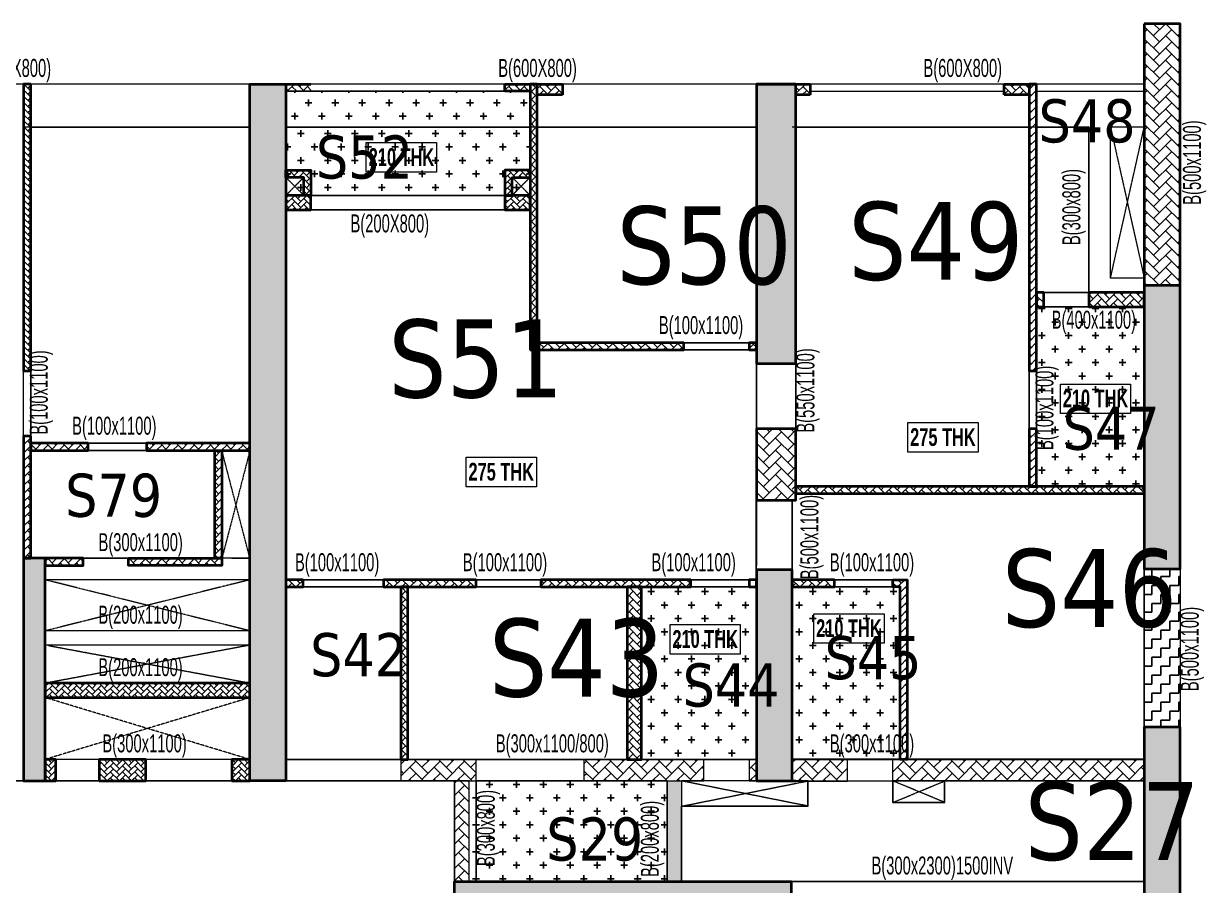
# Model space of a CAD drawing. Header units: millimetres. Extents: x -14 to 66963, y 130 to 26452.
# Drawn here: x 39096 to 55560, y 14021 to 26013 of the extents above; entities that cross this region are included whole.
import ezdxf

# ---------------------------------------------------------------- set-up
doc = ezdxf.new("R2010")
doc.units = ezdxf.units.MM
doc.linetypes.add('HIDDEN', pattern=[0.375, 0.25, -0.125])
for name, color, linetype, lineweight in [('A-FLOR-IDEN', 11, 'Continuous', 9), ('A-HIDD-ABVE', 8, 'HIDDEN', 20), ('S-BEAM', 7, 'Continuous', 18), ('S-BEAM-IDEN', 2, 'Continuous', 9), ('S-COL HATCH', 9, 'Continuous', 0), ('S-COLS', 5, 'Continuous', 35), ('S-WALL', 4, 'Continuous', 18)]:
    doc.layers.add(name, color=color, linetype=linetype, lineweight=lineweight)
doc.layers.add('changes', color=7, linetype='Continuous')
doc.layers.add('SUNK SLAB', color=8, linetype='Continuous')
doc.styles.add('Dim.s & Anno.(Misc.)', font='ARIALN.TTF')
doc.styles.add('Swis721 LtCn BT', font='swisscl.ttf', dxfattribs={"width": 0.9, "height": 233.355162})
doc.styles.add('Swis721 LtCn BT_B', font='', dxfattribs={"width": 0.9, "height": 246.918336})
doc.styles.get('Swis721 LtCn BT_B').set_extended_font_data('Swis721 LtCn BT', bold=True)
pattern_1 = [(45, (-31090211.604, 20641732.886), (0, 84.85281374), [180, -60]), (135, (-31090169.18, 20641775.31), (7e-15, 84.85281374), [180, -60])]
pattern_2 = [(45, (-31795021.83, 20722934.52), (0, 113.13708499), [240, -80]), (135, (-31794965.26, 20722991.09), (9e-15, 113.13708499), [240, -80])]
pattern_3 = [(45, (-31354688.235, 21105015.145), (0, 84.85281374), [180, -60]), (135, (-31354645.81, 21105057.57), (7e-15, 84.85281374), [180, -60])]
pattern_4 = [(45, (-31802317.5, 20729084.55), (0, 169.7056275), [360, -120]), (135, (-31802232.65, 20729169.4), (1e-14, 169.7056275), [360, -120])]
pattern_5 = [(45, (-15037.47, -17858.63), (0, 107.76307), [228.6, -76.2]), (135, (-14983.584, -17804.75), (7e-15, 107.76307), [228.6, -76.2])]
pattern_6 = [(0, (-31352091.21, 21118984.18), (187.5, 187.5), [93.75, -281.25]), (90, (-31352044.34, 21118937.3), (-187.5, 187.5), [93.75, -281.25])]

# ---------------------------------------------------------------- blocks, each defined once
blk = doc.blocks.new('A$Ca6b6972b')
at = {"layer": 'S-COL HATCH'}
h = blk.add_hatch(dxfattribs=at)
h.set_pattern_fill('AR-HBONE', color=256, scale=15)
h.set_pattern_definition(pattern_1)
edge = h.paths.add_edge_path()
edge.add_line((10779, 22426), (11129, 22426))
edge.add_line((11129, 22426), (11129, 22076))
edge.add_line((11129, 22076), (11029, 22076))
edge.add_line((11029, 22076), (11029, 22326))
edge.add_line((11029, 22326), (10779, 22326))
edge.add_line((10779, 22326), (10779, 22426))
h = blk.add_hatch(dxfattribs=at)
h.set_pattern_fill('AR-HBONE', color=256, scale=15)
h.set_pattern_definition(pattern_1)
edge = h.paths.add_edge_path()
edge.add_line((14179, 22426), (13829, 22426))
edge.add_line((13829, 22426), (13829, 22076))
edge.add_line((13829, 22076), (13929, 22076))
edge.add_line((13929, 22076), (13929, 22326))
edge.add_line((13929, 22326), (14179, 22326))
edge.add_line((14179, 22326), (14179, 22426))
h = blk.add_hatch(dxfattribs=at)
h.set_pattern_fill('AR-HBONE', color=256, scale=15)
h.set_pattern_definition([(45, (-31346340.994, 20824102.645), (0, 84.85281374), [180, -60]), (135, (-31346298.57, 20824145.07), (7e-15, 84.85281374), [180, -60])])
h.paths.add_polyline_path([(10779, 22076), (10779, 21876), (11129, 21876), (11129, 22076)])
h = blk.add_hatch(dxfattribs=at)
h.set_pattern_fill('AR-HBONE', color=256, scale=15)
h.set_pattern_definition([(45, (-31343291.04, 20824102.645), (0, 84.85281374), [180, -60]), (135, (-31343248.616, 20824145.07), (7e-15, 84.85281374), [180, -60])])
h.paths.add_polyline_path([(13829, 22076), (13829, 21876), (14179, 21876), (14179, 22076)])
at = {"layer": 'S-COLS'}
for points in [[(10779, 22426), (11129, 22426), (11129, 22076), (11029, 22076), (11029, 22326), (10779, 22326), (10779, 22426)], [(14179, 22426), (13829, 22426), (13829, 22076), (13929, 22076), (13929, 22326), (14179, 22326), (14179, 22426)]]:
    blk.add_lwpolyline(points, dxfattribs=at)
at = {"layer": 'S-COLS', "elevation": 0}
for points in [[(10779, 22076), (11129, 22076), (11129, 21876), (10779, 21876)], [(13829, 22076), (14179, 22076), (14179, 21876), (13829, 21876)]]:
    blk.add_lwpolyline(points, close=True, dxfattribs=at)
blk = doc.blocks.new('A$C9134d95b')
at = {"layer": 'S-COL HATCH'}
h = blk.add_hatch(dxfattribs=at)
h.set_pattern_fill('AR-HBONE', color=256, scale=15)
h.set_pattern_definition(pattern_3)
h.paths.add_polyline_path([(36500, 10050), (36600, 10050), (36600, 6060), (36500, 6060)])
h = blk.add_hatch(dxfattribs=at)
h.set_pattern_fill('AR-HBONE', color=256, scale=20)
h.set_pattern_definition(pattern_2)
h.paths.add_polyline_path([(43550, 10050), (43650, 10050), (43650, 6350), (43550, 6350)])
h = blk.add_hatch(dxfattribs=at)
h.set_pattern_fill('AR-HBONE', color=256, scale=20)
h.set_pattern_definition(pattern_2)
h.paths.add_polyline_path([(50500, 10050), (50600, 10050), (50600, 6060), (50500, 6060)])
h = blk.add_hatch(dxfattribs=at)
h.set_pattern_fill('AR-HBONE', color=256, scale=20)
h.set_pattern_definition(pattern_2)
h.paths.add_polyline_path([(50700, 7150), (50700, 6950), (50600, 6950), (50600, 7150)])
h = blk.add_hatch(dxfattribs=at)
h.set_pattern_fill('AR-HBONE', color=256, scale=20)
h.set_pattern_definition([(45, (-31796421.86, 20722934.54), (0, 113.13708499), [240, -80]), (135, (-31796365.29, 20722991.11), (9e-15, 113.13708499), [240, -80])])
h.paths.add_polyline_path([(52100, 6950), (52100, 7150), (51330, 7150), (51330, 6950)])
h = blk.add_hatch(dxfattribs=at)
h.set_pattern_fill('AR-HBONE', color=256, scale=20)
h.set_pattern_definition(pattern_2)
h.paths.add_polyline_path([(43650, 6450), (45690, 6450), (45690, 6350), (43650, 6350)])
h = blk.add_hatch(dxfattribs=at)
h.set_pattern_fill('AR-HBONE', color=256, scale=15)
h.set_pattern_definition(pattern_3)
h.paths.add_polyline_path([(46600, 6450), (46700, 6450), (46700, 6350), (46600, 6350)])
h = blk.add_hatch(dxfattribs=at)
h.set_pattern_fill('AR-HBONE', color=256, scale=20)
h.set_pattern_definition(pattern_2)
h.paths.add_polyline_path([(36500, 5150), (36600, 5150), (36600, 3450), (36500, 3450)])
h = blk.add_hatch(dxfattribs=at)
h.set_pattern_fill('AR-HBONE', color=256, scale=20)
h.set_pattern_definition(pattern_2)
h.paths.add_polyline_path([(50500, 5250), (50600, 5250), (50600, 4450), (50500, 4450)])
h = blk.add_hatch(dxfattribs=at)
h.set_pattern_fill('AR-HBONE', color=256, scale=20)
h.set_pattern_definition(pattern_2)
h.paths.add_polyline_path([(36600, 5050), (37400, 5050), (37400, 4950), (36600, 4950)])
h = blk.add_hatch(dxfattribs=at)
h.set_pattern_fill('AR-HBONE', color=256, scale=20)
h.set_pattern_definition(pattern_2)
h.paths.add_polyline_path([(39650, 5050), (39650, 4950), (38210, 4950), (38210, 5050)])
h = blk.add_hatch(dxfattribs=at)
h.set_pattern_fill('AR-HBONE', color=256, scale=20)
h.set_pattern_definition(pattern_2)
h.paths.add_polyline_path([(39260, 3450), (39160, 3450), (39160, 4950), (39260, 4950)])
h = blk.add_hatch(dxfattribs=at)
h.set_pattern_fill('AR-HBONE', color=256, scale=20)
h.set_pattern_definition(pattern_2)
h.paths.add_polyline_path([(47200, 4450), (52100, 4450), (52100, 4350), (47200, 4350)])
h = blk.add_hatch(dxfattribs=at)
h.set_pattern_fill('AR-HBONE', color=256, scale=20)
h.set_pattern_definition(pattern_2)
h.paths.add_polyline_path([(36800, 3450), (37330, 3450), (37330, 3350), (36800, 3350)])
h = blk.add_hatch(dxfattribs=at)
h.set_pattern_fill('AR-HBONE', color=256, scale=20)
h.set_pattern_definition(pattern_2)
h.paths.add_polyline_path([(39260, 3450), (39260, 3350), (37960, 3350), (37960, 3450)])
h = blk.add_hatch(dxfattribs=at)
h.set_pattern_fill('AR-HBONE', color=256, scale=20)
h.set_pattern_definition(pattern_2)
h.paths.add_polyline_path([(40150, 3150), (40390, 3150), (40390, 3050), (40150, 3050)])
h = blk.add_hatch(dxfattribs=at)
h.set_pattern_fill('AR-HBONE', color=256, scale=20)
h.set_pattern_definition(pattern_2)
h.paths.add_polyline_path([(41510, 3150), (42800, 3150), (42800, 3050), (41510, 3050)])
h = blk.add_hatch(dxfattribs=at)
h.set_pattern_fill('AR-HBONE', color=256, scale=20)
h.set_pattern_definition(pattern_2)
h.paths.add_polyline_path([(43700, 3050), (43700, 3150), (45790, 3150), (45790, 3050)])
h = blk.add_hatch(dxfattribs=at)
h.set_pattern_fill('AR-HBONE', color=256, scale=20)
h.set_pattern_definition(pattern_2)
h.paths.add_polyline_path([(47200, 3150), (47790, 3150), (47790, 3050), (47200, 3050)])
h = blk.add_hatch(dxfattribs=at)
h.set_pattern_fill('AR-HBONE', color=256, scale=20)
h.set_pattern_definition(pattern_2)
h.paths.add_polyline_path([(48700, 3050), (48600, 3050), (48600, 3150), (48800, 3150), (48800, 651), (48700, 651)])
h = blk.add_hatch(dxfattribs=at)
h.set_pattern_fill('AR-HBONE', color=256, scale=20)
h.set_pattern_definition(pattern_2)
h.paths.add_polyline_path([(41750, 3050), (41850, 3050), (41850, 650), (41750, 650)])
h = blk.add_hatch(dxfattribs=at)
h.set_pattern_fill('AR-HBONE', color=256, scale=20)
h.set_pattern_definition(pattern_2)
h.paths.add_polyline_path([(45100, 3050), (44900, 3050), (44900, 650), (45100, 650)])
at = {"layer": 'S-COLS', "elevation": 0}
for points in [[(36600, 10050), (36500, 10050), (36500, 6060), (36600, 6060)], [(43550, 6350), (43650, 6350), (43650, 10050), (43550, 10050)], [(50600, 10050), (50500, 10050), (50500, 6060), (50600, 6060)], [(52100, 7150), (51330, 7150), (51330, 6950), (52100, 6950)], [(45690, 6450), (43650, 6450), (43650, 6350), (45690, 6350)], [(46700, 6450), (46600, 6450), (46600, 6350), (46700, 6350)], [(36600, 5150), (36500, 5150), (36500, 3450), (36600, 3450)], [(50600, 5250), (50500, 5250), (50500, 4450), (50600, 4450)], [(37400, 5050), (36600, 5050), (36600, 4950), (37400, 4950)], [(39650, 5050), (38210, 5050), (38210, 4950), (39650, 4950)], [(52100, 4450), (47250, 4450), (47250, 4350), (52100, 4350)], [(36800, 3350), (37330, 3350), (37330, 3450), (36800, 3450)], [(40390, 3150), (40150, 3150), (40150, 3050), (40390, 3050)], [(42800, 3150), (41510, 3150), (41510, 3050), (42800, 3050)], [(45790, 3150), (43700, 3150), (43700, 3050), (45790, 3050)], [(47790, 3150), (47200, 3150), (47200, 3050), (47790, 3050)], [(41850, 3050), (41750, 3050), (41750, 650), (41850, 650)], [(45100, 3050), (44900, 3050), (44900, 650), (45100, 650)]]:
    blk.add_lwpolyline(points, close=True, dxfattribs=at)
at = {"layer": 'S-COLS'}
blk.add_lwpolyline([(50700, 7150), (50600, 7150), (50600, 6950), (50700, 6950)], close=True, dxfattribs=at)
at = {"layer": 'S-COLS', "color": 5, "elevation": 0}
for points in [[(39260, 3450), (39160, 3450), (39160, 4950), (39260, 4950)], [(37960, 3450), (39260, 3450), (39260, 3350), (37960, 3350)]]:
    blk.add_lwpolyline(points, close=True, dxfattribs=at)
at = {"layer": 'S-COLS', "elevation": 0}
blk.add_lwpolyline([(48600, 3150), (48800, 3150), (48800, 651), (48700, 651), (48700, 3050), (48600, 3050), (48600, 3150)], dxfattribs=at)
at = {"layer": 'changes', "xscale": -1}
blk.add_blockref('A$Ca6b6972b', (54329, -13576, 0), dxfattribs=at)
blk = doc.blocks.new('A$Cbe320e20')
at = {"layer": 'S-COL HATCH'}
h = blk.add_hatch(dxfattribs=at)
h.set_pattern_fill('AR-HBONE', color=256, scale=30)
h.set_pattern_definition(pattern_4)
h.paths.add_polyline_path([(45304, 17040), (44804, 17040), (44804, 13401), (45304, 13401)])
at = {"layer": 'S-COL HATCH', "transparency": 33554687}
h = blk.add_hatch(color=256, dxfattribs=at)
h.dxf.hatch_style = 1
h.paths.add_polyline_path([(32854, 16200), (32354, 16200), (32354, 6500), (32854, 6500)])
h = blk.add_hatch(color=256, dxfattribs=at)
h.dxf.hatch_style = 1
h.paths.add_polyline_path([(39404, 12310), (39954, 12310), (39954, 16200), (39404, 16200)])
h = blk.add_hatch(color=256, dxfattribs=at)
h.dxf.hatch_style = 1
h.paths.add_polyline_path([(44804, 13401), (45304, 13401), (45304, 9451), (44804, 9451)])
at = {"layer": 'S-COL HATCH'}
h = blk.add_hatch(dxfattribs=at)
h.set_pattern_fill('AR-HBONE', color=256, scale=30)
h.set_pattern_definition(pattern_4)
h.paths.add_polyline_path([(39404, 10410), (39954, 10410), (39954, 11400), (39404, 11400)])
at = {"layer": 'S-COL HATCH', "transparency": 33554687}
h = blk.add_hatch(color=256, dxfattribs=at)
h.dxf.hatch_style = 1
h.paths.add_polyline_path([(29204, 9600), (29204, 6500), (29504, 6500), (29504, 9600)])
h = blk.add_hatch(color=256, dxfattribs=at)
h.dxf.hatch_style = 1
h.paths.add_polyline_path([(39404, 9200), (39404, 9200), (39404, 9300), (39404, 9440), (39904, 9440), (39904, 6500), (39404, 6500)])
at = {"layer": 'S-COL HATCH'}
h = blk.add_hatch(dxfattribs=at)
h.set_pattern_fill('AR-HBONE', color=256, scale=15)
h.set_pattern_definition([(45, (-31365336.03, 20949949.553), (0, 84.85281374), [180, -60]), (135, (-31365293.6, 20949991.98), (7e-15, 84.85281374), [180, -60])])
h.paths.add_polyline_path([(29504, 7860), (29504, 7660), (32354, 7660), (32354, 7860)])
at = {"layer": 'S-COL HATCH', "transparency": 33554687}
h = blk.add_hatch(color=256, dxfattribs=at)
h.dxf.hatch_style = 1
h.paths.add_polyline_path([(45304, 7251), (44804, 7251), (44804, 4800), (45304, 4800)])
at = {"layer": 'S-COL HATCH'}
h = blk.add_hatch(dxfattribs=at)
h.set_pattern_fill('AR-HBONE', color=256, scale=15)
h.set_pattern_definition([(45, (-31364586.025, 20948789.55), (0, 84.85281374), [180, -60]), (135, (-31364543.6, 20948831.98), (7e-15, 84.85281374), [180, -60])])
h.paths.add_polyline_path([(29654, 6500), (29654, 6800), (29504, 6800), (29504, 6500)])
h = blk.add_hatch(dxfattribs=at)
h.set_pattern_fill('AR-HBONE', color=256, scale=15)
h.set_pattern_definition([(45, (-31365336.03, 20948789.553), (0, 84.85281374), [180, -60]), (135, (-31365293.6, 20948831.98), (7e-15, 84.85281374), [180, -60])])
h.paths.add_polyline_path([(30904, 6500), (30904, 6800), (30254, 6800), (30254, 6500)])
h = blk.add_hatch(dxfattribs=at)
h.set_pattern_fill('AR-HBONE', color=256, scale=15)
h.set_pattern_definition([(45, (-31367286.02, 20948789.55), (0, 84.85281374), [180, -60]), (135, (-31367243.596, 20948831.98), (7e-15, 84.85281374), [180, -60])])
h.paths.add_polyline_path([(32354, 6500), (32354, 6800), (32104, 6800), (32104, 6500)])
h = blk.add_hatch(dxfattribs=at)
h.set_pattern_fill('AR-HBONE', color=256, scale=30)
h.set_pattern_definition(pattern_4)
h.paths.add_polyline_path([(34454, 6800), (34454, 6500), (35504, 6500), (35504, 6800)])
h = blk.add_hatch(dxfattribs=at)
h.set_pattern_fill('AR-HBONE', color=256, scale=30)
h.set_pattern_definition(pattern_4)
h.paths.add_polyline_path([(37004, 6800), (38674, 6800), (38674, 6500), (37004, 6500)])
h = blk.add_hatch(dxfattribs=at)
h.set_pattern_fill('AR-HBONE', color=256, scale=30)
h.set_pattern_definition(pattern_4)
h.paths.add_polyline_path([(39304, 6800), (39404, 6800), (39404, 6500), (39304, 6500)])
h = blk.add_hatch(dxfattribs=at)
h.set_pattern_fill('AR-HBONE', color=256, scale=30)
h.set_pattern_definition(pattern_4)
h.paths.add_polyline_path([(39904, 6799), (40675, 6799), (40675, 6499), (40124, 6499), (40124, 6500), (39904, 6500)])
h = blk.add_hatch(dxfattribs=at)
h.set_pattern_fill('AR-HBONE', color=256, scale=30)
h.set_pattern_definition(pattern_4)
h.paths.add_polyline_path([(41295, 6799), (44803, 6799), (44803, 6501), (41295, 6501)])
h = blk.add_hatch(dxfattribs=at)
h.set_pattern_fill('AR-HBONE', color=256, scale=30)
h.set_pattern_definition(pattern_4)
h.paths.add_polyline_path([(35204, 6500), (35404, 6500), (35404, 5100), (35204, 5100)])
at = {"layer": 'S-COL HATCH', "transparency": 33554687}
h = blk.add_hatch(color=256, dxfattribs=at)
h.dxf.hatch_style = 1
h.paths.add_polyline_path([(35204, 5100), (35404, 5100), (39594, 5100), (39594, 4800), (35204, 4800)])
h.paths.add_polyline_path([(39594, 5100), (39894, 5100), (39894, 4800), (39594, 4800)])
at = {"layer": 'S-WALL'}
h = blk.add_hatch(dxfattribs=at)
h.set_pattern_fill('FP_1', color=1, style=0, pattern_type=2)
h.set_pattern_definition(pattern_5)
h.paths.add_polyline_path([(32854, 16100), (32854, 16200), (33204, 16200), (33204, 16100)])
h = blk.add_hatch(dxfattribs=at)
h.set_pattern_fill('FP_1', color=1, style=0, pattern_type=2)
h.set_pattern_definition(pattern_5)
h.paths.add_polyline_path([(32854, 16100), (32854, 16200), (33204, 16200), (33204, 16100)])
h = blk.add_hatch(dxfattribs=at)
h.set_pattern_fill('FP_1', color=1, style=0, pattern_type=2)
h.set_pattern_definition(pattern_5)
h.paths.add_polyline_path([(35904, 16100), (35904, 16200), (36254, 16200), (36254, 16100)])
h = blk.add_hatch(dxfattribs=at)
h.set_pattern_fill('FP_1', color=1, style=0, pattern_type=2)
h.set_pattern_definition(pattern_5)
h.paths.add_polyline_path([(35904, 16100), (35904, 16200), (36254, 16200), (36254, 16100)])
h = blk.add_hatch(dxfattribs=at)
h.set_pattern_fill('FP_1', color=1, style=0, pattern_type=2)
h.set_pattern_definition(pattern_5)
h.paths.add_polyline_path([(36354, 16050), (36354, 16200), (36704, 16200), (36704, 16050)])
h = blk.add_hatch(dxfattribs=at)
h.set_pattern_fill('FP_1', color=1, style=0, pattern_type=2)
h.set_pattern_definition(pattern_5)
h.paths.add_polyline_path([(36354, 16050), (36354, 16200), (36704, 16200), (36704, 16050)])
h = blk.add_hatch(dxfattribs=at)
h.set_pattern_fill('FP_1', color=1, style=0, pattern_type=2)
h.set_pattern_definition(pattern_5)
h.paths.add_polyline_path([(39954, 16050), (39954, 16200), (40154, 16200), (40154, 16050)])
h = blk.add_hatch(dxfattribs=at)
h.set_pattern_fill('FP_1', color=1, style=0, pattern_type=2)
h.set_pattern_definition(pattern_5)
h.paths.add_polyline_path([(39954, 16050), (39954, 16200), (40154, 16200), (40154, 16050)])
h = blk.add_hatch(dxfattribs=at)
h.set_pattern_fill('FP_1', color=1, style=0, pattern_type=2)
h.set_pattern_definition(pattern_5)
h.paths.add_polyline_path([(43204, 16050), (42854, 16050), (42854, 16200), (43204, 16200)])
h = blk.add_hatch(dxfattribs=at)
h.set_pattern_fill('FP_1', color=1, style=0, pattern_type=2)
h.set_pattern_definition(pattern_5)
h.paths.add_polyline_path([(43204, 16050), (42854, 16050), (42854, 16200), (43204, 16200)])
at = {"layer": 'S-BEAM', "color": 5, "elevation": 0}
for points in [[(35504, 6800), (34454, 6800), (34454, 6500), (35504, 6500)], [(40675, 6800), (39904, 6800), (39904, 6499), (40675, 6499)], [(35404, 6500), (35204, 6500), (35204, 5100), (35404, 5100)]]:
    blk.add_lwpolyline(points, close=True, dxfattribs=at)
at = {"layer": 'S-BEAM', "color": 5}
for points in [[(38674, 6800), (37004, 6800), (37004, 6500), (38674, 6500)], [(39404, 6800), (39304, 6800), (39304, 6500), (39404, 6500)], [(41305, 6801), (44803, 6801), (44803, 6501), (41305, 6501)]]:
    blk.add_lwpolyline(points, close=True, dxfattribs=at)
at = {"layer": 'S-COLS'}
for p, q in [((44804, 17040), (44804, 17040)), ((44804, 13401), (45304, 13401)), ((39894, 4800), (39894, 5100))]:
    blk.add_line(p, q, dxfattribs=at)
for points in [[(44804, 17040), (44804, 9451), (45304, 9451), (45304, 17040)], [(39954, 16200), (39404, 16200), (39404, 12310), (39954, 12310)], [(39954, 11400), (39404, 11400), (39404, 10410), (39954, 10410)], [(45304, 7251), (44804, 7251), (44804, 4800), (45304, 4800)]]:
    blk.add_lwpolyline(points, close=True, dxfattribs=at)
at = {"layer": 'S-COLS', "elevation": 0}
for points in [[(32854, 6500), (32354, 6500), (32354, 16200), (32854, 16200)], [(29504, 9600), (29204, 9600), (29204, 6500), (29504, 6500)], [(29504, 7660), (32354, 7660), (32354, 7860), (29504, 7860)], [(29504, 6500), (29654, 6500), (29654, 6800), (29504, 6800)], [(30254, 6500), (30904, 6500), (30904, 6800), (30254, 6800)], [(32104, 6500), (32354, 6500), (32354, 6800), (32104, 6800)]]:
    blk.add_lwpolyline(points, close=True, dxfattribs=at)
at = {"layer": 'S-COLS'}
blk.add_lwpolyline([(39904, 6500), (39904, 9440), (39404, 9440), (39404, 6500), (39954, 6500)], dxfattribs=at)
at = {"layer": 'S-COLS', "elevation": 0}
blk.add_lwpolyline([(39894, 4800), (35204, 4800), (35204, 5100), (39894, 5100)], dxfattribs=at)
at = {"layer": 'S-WALL', "lineweight": 35}
for p, q in [((32354, 16200), (33204, 16200)), ((35904, 16200), (36704, 16200)), ((39404, 16200), (40154, 16200))]:
    blk.add_line(p, q, dxfattribs=at)
at = {"layer": 'S-WALL', "color": 7}
for p, q in [((35904, 16200), (33204, 16200)), ((42854, 16200), (40154, 16200)), ((44804, 16200), (43304, 16200)), ((32854, 16100), (35904, 16100)), ((40154, 16100), (42854, 16100)), ((43304, 16100), (44804, 16100))]:
    blk.add_line(p, q, dxfattribs=at)
at = {"layer": 'S-WALL', "color": 5, "lineweight": 35}
for p, q in [((35904, 16100), (35904, 16200)), ((36704, 16200), (36704, 16050)), ((40154, 16200), (40154, 16050)), ((42854, 16050), (42854, 16200)), ((42854, 16200), (43304, 16200)), ((36254, 16100), (35904, 16100)), ((36704, 16050), (36354, 16050)), ((40154, 16050), (39954, 16050)), ((43204, 16050), (42854, 16050))]:
    blk.add_line(p, q, dxfattribs=at)
blk = doc.blocks.new('A$C3b502a7a')
at = {"layer": 'SUNK SLAB'}
h = blk.add_hatch(dxfattribs=at)
h.set_pattern_fill('CROSS', color=8, scale=750, style=0)
h.set_pattern_definition([(0, (-31792424.77, 20684974.55), (187.5, 187.5), [93.75, -281.25]), (90, (-31792377.9, 20684927.68), (-187.5, 187.5), [93.75, -281.25])])
h.paths.add_polyline_path([(46147, 23919), (42747, 23919), (42747, 23419), (46147, 23419)])
h = blk.add_hatch(dxfattribs=at)
h.set_pattern_fill('CROSS', color=8, scale=750, style=0)
h.set_pattern_definition(pattern_6)
h.paths.add_polyline_path([(42747, 23419), (42747, 22469), (46147, 22469), (46147, 23419)])
h = blk.add_hatch(dxfattribs=at)
h.set_pattern_fill('CROSS', color=8, scale=750, style=0)
h.set_pattern_definition(pattern_6)
h.paths.add_polyline_path([(54697, 20919), (53197, 20919), (53197, 18419), (54697, 18419)])
h = blk.add_hatch(dxfattribs=at)
h.set_pattern_fill('ZIGZAG', color=8, scale=1000, style=0)
h.set_pattern_definition([(0, (-31739824.83, 20732320.39), (125, 125), [125, -125]), (90, (-31739699.83, 20732320.39), (-125, 125), [125, -125])])
h.paths.add_polyline_path([(55197, 17269), (54697, 17269), (54697, 15069), (55197, 15069)])
h = blk.add_hatch(dxfattribs=at)
h.set_pattern_fill('CROSS', color=8, scale=750, style=0)
h.set_pattern_definition(pattern_6)
h.paths.add_polyline_path([(47697, 14619), (49297, 14619), (49297, 17019), (47697, 17019)])
h = blk.add_hatch(dxfattribs=at)
h.set_pattern_fill('CROSS', color=8, scale=750, style=0)
h.set_pattern_definition(pattern_6)
h.paths.add_polyline_path([(49797, 14619), (51297, 14619), (51297, 17019), (49797, 17019)])
h = blk.add_hatch(dxfattribs=at)
h.set_pattern_fill('ZIGZAG', color=8, scale=1000, style=0)
h.set_pattern_definition([(0, (-31792424.81, 20732320.44), (125, 125), [125, -125]), (90, (-31792299.81, 20732320.44), (-125, 125), [125, -125])])
h.paths.add_polyline_path([(48257, 14319), (48057, 14319), (48057, 12919), (48257, 12919)])
h.paths.add_polyline_path([(49487, 10619), (47801, 10619), (47801, 10219), (49487, 10219)])
h.paths.add_polyline_path([(9237, 14319), (9197, 14319), (9197, 13969), (9037, 13969), (9037, 12919), (9237, 12919)])
h.paths.add_polyline_path([(9493, 10619), (7807, 10619), (7807, 10619), (7807, 10219), (9493, 10219)])
h = blk.add_hatch(dxfattribs=at)
h.set_pattern_fill('CROSS', color=8, scale=750, style=0)
h.set_pattern_definition([(0, (-31352091.21, 21118550.87), (187.5, 187.5), [93.75, -281.25]), (90, (-31352044.34, 21118504), (-187.5, 187.5), [93.75, -281.25])])
h.paths.add_polyline_path([(48057, 14319), (48057, 12919), (45297, 12919), (45297, 14319)])
h.paths.add_polyline_path([(47630, 12921), (47630, 14194), (48158, 14194), (48158, 12921)], flags=9)
at = {"layer": 'A-FLOR-IDEN', "color": 8, "elevation": 0, "flags": 128}
for points in [[(44845, 23204), (44845, 22793), (43867, 22793), (43867, 23204)], [(54507, 19844), (54507, 19432), (53530, 19432), (53530, 19844)], [(52383, 19307), (52383, 18895), (51406, 18895), (51406, 19307)], [(46234, 18825), (46234, 18413), (45257, 18413), (45257, 18825)], [(51074, 16647), (51074, 16236), (50096, 16236), (50096, 16647)], [(49073, 16497), (49073, 16086), (48095, 16086), (48095, 16497)]]:
    blk.add_lwpolyline(points, close=True, dxfattribs=at)
at = {"layer": 'A-HIDD-ABVE', "linetype": 'HIDDEN'}
for p, q in [((54227, 23419), (54697, 21319)), ((54227, 21319), (54697, 23419)), ((42997, 22719), (42747, 22469)), ((42747, 22719), (42997, 22469)), ((46147, 22719), (45897, 22469)), ((45897, 22719), (46147, 22469)), ((42247, 18919, 0), (41857, 17419)), ((42247, 17419, 0), (41857, 18919, 0)), ((42245, 16409, 0), (39395, 17119)), ((42245, 17119, 0), (39397, 16409)), ((42245, 16209, 0), (39397, 15679, 0)), ((42245, 15679, 0), (39447, 16199)), ((42245, 15479, 0), (39395, 14619, 0)), ((42245, 14619, 0), (39397, 15479)), ((48257, 13969), (50017, 14320)), ((50017, 13969), (48257, 14319)), ((51920, 14020), (51197, 14320)), ((51197, 14020), (51920, 14320))]:
    blk.add_line(p, q, dxfattribs=at)
at = {"layer": 'S-BEAM'}
for p, q in [((42247, 24019, 0), (35697, 24019, 0)), ((49297, 24019), (42747, 24019, 0)), ((54697, 24019), (49297, 24019)), ((54697, 23419), (54227, 23419)), ((54227, 21319), (54227, 23419)), ((54697, 21319), (54227, 21319)), ((41997, 17419, 0), (42247, 17419, 0)), ((55197, 17270), (55197, 15070)), ((42247, 17119, 0), (39397, 17119, 0)), ((42245, 16409), (39397, 16409)), ((39395, 16209), (39395, 16209)), ((42245, 16209), (39397, 16209)), ((42245, 15679, 0), (39397, 15679, 0)), ((42245, 15479, 0), (39397, 15479)), ((42247, 14619), (39397, 14619, 0)), ((45097, 14319), (42747, 14319, 0)), ((48057, 14319), (45397, 14319)), ((48057, 14319), (48057, 12919)), ((49297, 14319), (48257, 14319)), ((48257, 14319), (48257, 12919)), ((54698, 12919, 0), (49787, 12919, 0))]:
    blk.add_line(p, q, dxfattribs=at)
at = {"layer": 'S-BEAM', "linetype": 'HIDDEN'}
for p, q in [((42247, 23419, 0), (39097, 23419, 0)), ((49297, 23419), (42747, 23419, 0)), ((53927, 23419), (49797, 23419)), ((53927, 20919), (53927, 23419)), ((43097, 22269), (45797, 22269)), ((53927, 21219), (53927, 21219)), ((49297, 20129), (49297, 19219)), ((49847, 20129), (49847, 19219)), ((49297, 18229), (49297, 17319)), ((49797, 18229), (49797, 17319)), ((42247, 17419, 0), (39397, 17419, 0)), ((54697, 17270), (54697, 15070)), ((49297, 14619), (42747, 14619, 0)), ((54697, 14618), (49797, 14618)), ((42247, 14319, 0), (39397, 14319, 0)), ((45097, 14319, 0), (45097, 12919, 0)), ((45397, 14319, 0), (45397, 12919, 0)), ((54697, 14320), (49797, 14318))]:
    blk.add_line(p, q, dxfattribs=at)
at = {"layer": 'S-BEAM', "elevation": 0}
for points in [[(46147, 23919), (42747, 23919), (42747, 22469), (46147, 22469)], [(54697, 20919), (53197, 20919), (53197, 18419), (54697, 18419)], [(49297, 17019), (47697, 17019), (47697, 14619), (49297, 14619)], [(51297, 17019), (49797, 17019), (49797, 14619), (51297, 14619)], [(50017, 14319), (48257, 14319), (48257, 13969), (50017, 13969)], [(51920, 14320), (51197, 14320), (51197, 14020), (51920, 14020)]]:
    blk.add_lwpolyline(points, close=True, dxfattribs=at)
at = {"layer": 'S-BEAM', "linetype": 'HIDDEN', "elevation": 0}
for points in [[(49197, 20419), (48287, 20419), (48287, 20319), (49197, 20319)], [(39197, 19119), (39097, 19119), (39097, 20029), (39197, 20029)], [(53197, 20029), (53097, 20029), (53097, 19219), (53197, 19219)], [(40807, 19019), (39997, 19019), (39997, 18919), (40807, 18919)], [(44107, 17119), (42987, 17119), (42987, 17019), (44107, 17019)], [(46297, 17119), (45397, 17119), (45397, 17019), (46297, 17019)], [(49197, 17119), (48387, 17119), (48387, 17019), (49197, 17019)], [(51197, 17119), (50387, 17119), (50387, 17019), (51197, 17019)]]:
    blk.add_lwpolyline(points, close=True, dxfattribs=at)
at = {"layer": 'S-COLS', "elevation": 0}
blk.add_lwpolyline([(49297, 17119), (49197, 17119), (49197, 17019), (49297, 17019)], close=True, dxfattribs=at)
at = {"layer": 'A-FLOR-IDEN', "color": 1, "char_height": 246.9, "width": 1155, "attachment_point": 2, "line_spacing_factor": 0.964267, "style": 'Swis721 LtCn BT_B'}
for s, insert in [('210 THK', (44356, 23126, 0)), ('210 THK', (54018, 19766, 0)), ('275 THK', (51894, 19229)), ('275 THK', (45745, 18747)), ('210 THK', (50585, 16569, 0)), ('210 THK', (48584, 16419, 0))]:
    blk.add_mtext(s, dxfattribs=dict(at, insert=insert))
at = {"layer": 'S-BEAM-IDEN', "style": 'Swis721 LtCn BT', "width": 0.8}
for s, p in [('B(600X800)', (38385, 24118, 0)), ('B(600X800)', (45704, 24118, 0)), ('B(600X800)', (51623, 24118, 0)), ('B(200X800)', (43647, 21954)), ('B(100x1100)', (47940, 20539)), ('B(400x1100)', (53408, 20614)), ('B(100x1100)', (39772, 19139, 0)), ('B(300x1100)', (40139, 17518)), ('B(100x1100)', (42874, 17239)), ('B(100x1100)', (45211, 17239)), ('B(100x1100)', (47837, 17239)), ('B(100x1100)', (50320, 17239)), ('B(200x1100)', (40137, 16508, 0)), ('B(200x1100)', (40137, 15778, 0)), ('B(300x1100)', (40193, 14718)), ('B(300x1100/800)', (45670, 14718)), ('B(300x1100)', (50320, 14718))]:
    blk.add_text(s, height=250, dxfattribs=at).set_placement(p)
for s, rotation, p in [('B(500x1100)', 90, (55486, 22339, 0)), ('B(300x800)', 90, (53807, 21777)), ('B(100x1100)', 90, (39432, 19139)), ('B(550x1100)', 90, (50105, 19167)), ('B(100x1100)', 90, (53432, 18925)), ('B(500x1100)', 90, (50160, 17127)), ('B(500x1100)', 90, (55455, 15569)), ('B(300x800)', 90, (45655, 13135, 0)), ('B(200x800)', 90, (47939, 12983)), ('B(300x2300)1500INV', 360, (50900, 13018, 0))]:
    blk.add_text(s, height=250, rotation=rotation, dxfattribs=at).set_placement(p)

msp = doc.modelspace()

# ---------------------------------------------------------------- linework, layer by layer
at = {"layer": 'changes', "color": 1, "elevation": 0}
for points in [[(39196, 24573), (42246, 24573), (42246, 20173), (39196, 20173)], [(46246, 24573), (49296, 24573), (49296, 21573), (46246, 21573)], [(49846, 24573), (53096, 24573), (53096, 19573), (49846, 19573)], [(53196, 24573), (53926, 24573), (53926, 22273), (53196, 22273)], [(42746, 23423), (46146, 23423), (46146, 21473), (49296, 21473), (49294, 18273), (42746, 18273)], [(53196, 22073), (54694, 22073), (54694, 19573), (53196, 19573)], [(39196, 20073), (41756, 20073), (41756, 18573), (39196, 18573)], [(49794, 19383), (49846, 19383), (49846, 19473), (54696, 19473), (54695, 15775), (51396, 15775), (51396, 18273), (49796, 18273)], [(42746, 18173), (44346, 18173), (44346, 15773), (42746, 15773)], [(44446, 18173), (47496, 18173), (47496, 15773), (44446, 15773)], [(47696, 18173), (49294, 18173), (49294, 15773), (47696, 15773)], [(49794, 18173), (51296, 18173), (51296, 15775), (49794, 15775)], [(49484, 13773), (49484, 11773), (32046, 11773), (32046, 13773), (37726, 13773), (37726, 15473), (45096, 15473), (45096, 13773)], [(45396, 15473), (48054, 15473), (48054, 14073), (45396, 14073)], [(48254, 15123), (48254, 14073), (54694, 14073), (54695, 15475), (51917, 15473), (51917, 15175), (51194, 15175), (51198, 15473), (50014, 15472), (50014, 15123)]]:
    msp.add_lwpolyline(points, close=True, dxfattribs=at)
msp.add_lwpolyline([(45796, 23623), (45796, 23973), (46146, 23973), (46146, 24573), (42746, 24573), (42746, 23973), (43096, 23973), (43096, 23623), (45796, 23623)], dxfattribs=at)

# ---------------------------------------------------------------- block references
at = {"layer": 'changes'}
for name, p in [('A$C3b502a7a', (-1, 1154, 0)), ('A$C9134d95b', (2596, 15123))]:
    msp.add_blockref(name, p, dxfattribs=at)
at = {"layer": 'S-COLS'}
msp.add_blockref('A$Cbe320e20', (9892, 8973, 0), dxfattribs=at)

# ---------------------------------------------------------------- texts
at = {"layer": 'changes', "attachment_point": 1, "style": 'Dim.s & Anno.(Misc.)'}
for s, insert, char_height in [('{\\fTahoma|b0|i0|c0|p34;S48}', (53225, 24961, 0), 600), ('{\\fTahoma|b0|i0|c0|p34;S52}', (43165, 24458, 0), 600), ('{\\fTahoma|b0|i0|c0|p34;S49}', (50575, 23533), 1084.7), ('{\\fTahoma|b0|i0|c0|p34;S50}', (47349, 23472), 1084.7), ('{\\fTahoma|b0|i0|c0|p34;S51}', (44172, 21896), 1084.7), ('{\\fTahoma|b0|i0|c0|p34;S47}', (53559, 20683), 600), ('{\\fTahoma|b0|i0|c0|p34;S79}', (39674, 19750), 600), ('{\\fTahoma|b0|i0|c0|p34;S46}', (52713, 18701), 1084.7), ('{\\fTahoma|b0|i0|c0|p34;S43}', (45574, 17733), 1084.7), ('{\\fTahoma|b0|i0|c0|p34;S42}', (43084, 17531), 600), ('{\\fTahoma|b0|i0|c0|p34;S45}', (50245, 17490), 600), ('{\\fTahoma|b0|i0|c0|p34;S44}', (48270, 17109), 600), ('{\\fTahoma|b0|i0|c0|p34;S27}', (53030, 15460), 1084.7), ('{\\fTahoma|b0|i0|c0|p34;S29}', (46372, 14966), 600)]:
    msp.add_mtext_dynamic_manual_height_columns(s, width=6038.66, gutter_width=5424, heights=[1159], dxfattribs=dict(at, insert=insert, char_height=char_height))

doc.saveas('drawing.dxf')
